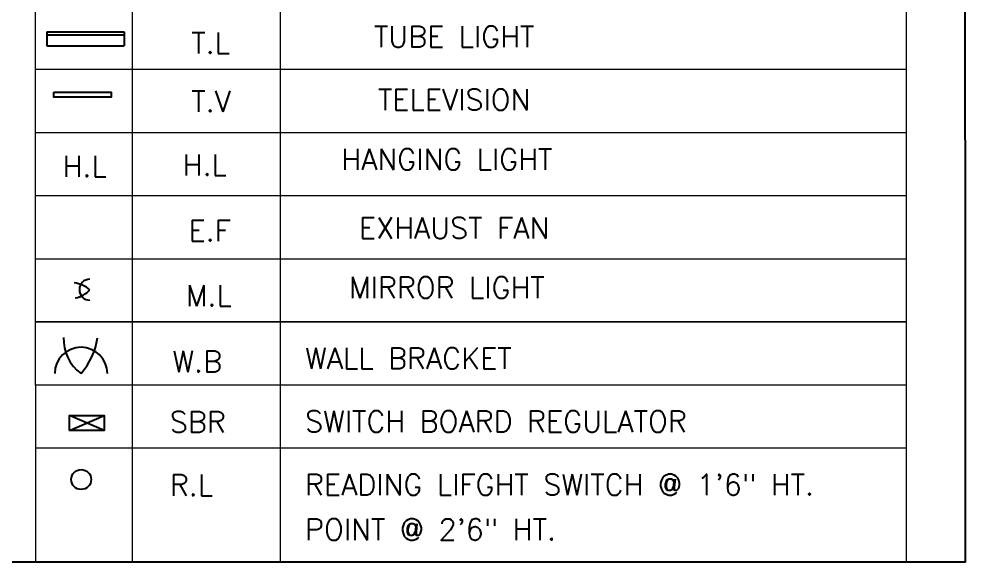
# Model space of a CAD drawing. Header units: inches. Extents: x 1182429 to 1211915, y -922309 to -906718.
# Drawn here: x 1197042 to 1197800, y -908072 to -907636 of the extents above; entities that cross this region are included whole.
import ezdxf

# ---------------------------------------------------------------- set-up
doc = ezdxf.new("R2010")
doc.units = ezdxf.units.IN
doc.header["$LTSCALE"] = 6
for name, color, linetype in [('DIM', 7, 'Continuous'), ('line', 251, 'Continuous'), ('SET BACK LINE', 7, 'Continuous'), ('TEXT', 250, 'Continuous'), ('trees', 5, 'Continuous')]:
    doc.layers.add(name, color=color, linetype=linetype)
doc.styles.add('ROMANS', font='romans.shx')

# ---------------------------------------------------------------- blocks, each defined once
blk = doc.blocks.new('H')
at = {"layer": 'line', "color": 6, "linetype": 'Continuous'}
for p, q in [((112157.8776681296, 24834.36577829644), (111902.0026227161, 24944.10738101126)), ((111902.0026227161, 24834.36577829644), (112157.8776681296, 24944.10738101126))]:
    blk.add_line(p, q, dxfattribs=at)
blk.add_lwpolyline([(111902.0026227161, 24834.36577829644), (111902.0026227161, 24944.10738101127), (112157.8776681296, 24944.10738101127), (112157.8776681296, 24834.36577829644)], close=True, dxfattribs=at)
blk = doc.blocks.new('FDGSFG')
at = {"color": 151}
blk.add_line((57870.36118333093, -39819.39994108603), (57906.22381239759, -39819.39994108603), dxfattribs=at)
at = {"layer": 'DIM', "color": 7, "linetype": 'Continuous', "lineweight": 18, "ltscale": 4}
for p, q in [((57865.21604085404, -39976.58581260268), (57865.21604085388, -39312.54336729352)), ((57909.93800385393, -39312.54336729352), (57909.93800385392, -40058.37621219793)), ((57978.49783162267, -39312.54336729352), (57978.49783162267, -40058.37621219793)), ((58268.53405166892, -39312.54336729352), (58268.53405166892, -39976.58581260268)), ((57865.21604085404, -39830.2230246027), (58268.53405166892, -39830.2230246027)), ((57865.21604085404, -39859.49558220273), (58268.53405166892, -39859.49558220273)), ((57865.21604085404, -39888.7681398027), (58268.53405166892, -39888.7681398027)), ((57865.21604085404, -39918.04069740271), (58268.53405166892, -39918.04069740271)), ((58268.53405166892, -39947.31325500271), (57865.21604085404, -39947.31325500271)), ((57865.21604085404, -39947.31325500271), (58268.53405166892, -39947.31325500271)), ((57865.21604085404, -39976.58581260268), (57865.21604085404, -40005.85837020272)), ((58268.53405166892, -39976.58581260268), (57865.21604085404, -39976.58581260268)), ((58268.53405166892, -39976.58581260268), (58268.53405166892, -40005.85837020272)), ((58268.53405166892, -40005.85837020272), (57865.21604085404, -40005.85837020272)), ((57865.21604085404, -40005.85837020272), (57865.21604085404, -40058.6452193775)), ((58268.53405166892, -40005.85837020272), (58268.53405166892, -40058.6452193775))]:
    blk.add_line(p, q, dxfattribs=at)
at = {"layer": 'line', "color": 151, "linetype": 'Continuous'}
for p, q in [((57870.36118333093, -39812.98225451995), (57870.36118333093, -39819.39994108603)), ((57870.36118333093, -39812.98225451995), (57906.22381239759, -39812.98225451995)), ((57870.36118333093, -39814.32745407383), (57906.22381239759, -39814.32745407383)), ((57906.22381239759, -39812.98225451995), (57906.22381239759, -39819.39994108603))]:
    blk.add_line(p, q, dxfattribs=at)
at = {"layer": 'line', "color": 7}
blk.add_lwpolyline([(57842.61317484731, -39275.8615545038), (58295.58567482261, -39275.8615545038), (58295.86973726413, -40058.6452193775), (57842.89723728882, -40058.6452193775)], close=True, dxfattribs=at)
at = {"layer": 'line', "color": 7, "linetype": 'Continuous'}
blk.add_circle((57886.32688362682, -40020.38724583761), 4.618906302411284, dxfattribs=at)
at = {"layer": 'line', "color": 74, "linetype": 'Continuous'}
for centre, radius, start, end in [((57881.70955626597, -39942.39798648873), 13.19399433705444, 49.18783980017923, 83.94616674445865), ((57890.33290358398, -39932.41202796698), 4.872226541223877, 90, 270), ((57881.48776177376, -39924.67813158269), 11.74945475012443, 280.276698874311, 318.8346362516124)]:
    blk.add_arc(centre, radius, start, end, dxfattribs=at)
at = {"layer": 'line', "color": 1, "linetype": 'Continuous'}
for centre, radius, start, end in [((57897.75576514925, -39955.39329787019), 19.60446316774786, 177.3879603556127, 234.0932426696854), ((57861.29348075527, -39949.7140052161), 32.98498584268889, 319.1878397990463, 351.3075587348269), ((57886.25837705962, -39971.27237351135), 12.18056635305969, 0, 180)]:
    blk.add_arc(centre, radius, start, end, dxfattribs=at)
at = {"layer": 'SET BACK LINE', "color": 0, "lineweight": 25, "ltscale": 0.2}
blk.add_lwpolyline([(57873.56791622251, -39840.91804174585), (57900.23014855096, -39840.91804174585), (57900.23014855096, -39843.10687747371), (57873.56791622251, -39843.10687747371)], close=True, dxfattribs=at)
at = {"color": 5, "linetype": 'Continuous', "xscale": 0.06317999999737367, "yscale": 0.06317999999737367, "zscale": 0.06317999999737367}
blk.add_blockref('H', (50810.88868418614, -41566.74746454963), dxfattribs=at)
at = {"layer": 'TEXT', "color": 7, "linetype": 'Continuous', "lineweight": 13, "style": 'ROMANS'}
for s, p in [('T.L', (57937.28028001602, -39823.00881513343)), ('T.V', (57937.28028001602, -39850.04265871623)), ('H.L', (57877.71613330248, -39880.16950175273)), ('H.L', (57933.34184696554, -39879.45709478379)), ('E.F', (57936.04089421703, -39909.97575693554)), ('M.L', (57934.80150841803, -39940.0990455334)), ('WALL BRACKET', (57990.03694451358, -39969.09066857932)), ('W.B', (57928.60458708567, -39970.57248853808)), ('SBR', (57927.36519362372, -39998.60655633553)), ('SWITCH BOARD REGULATOR', (57990.03694451358, -39998.36322617929)), ('R.L', (57927.36519362372, -40027.87911393552)), ('READING LIFGHT SWITCH @ 1\'6" HT.', (57990.03694451358, -40027.63578377933)), ('POINT @ 2\'6" HT.', (57990.03694451358, -40048.42095777678))]:
    blk.add_text(s, height=9.757519200000003, dxfattribs=at).set_placement(p)
at = {"layer": 'TEXT', "color": 7, "linetype": 'Continuous', "lineweight": 13, "char_height": 9.757519200000003, "attachment_point": 5, "style": 'ROMANS'}
for s, insert in [(' TUBE LIGHT', (58055.77823012352, -39815.12514686934)), (' TELEVISION', (58055.77823012352, -39844.39770446931)), ('HANGING LIGHT ', (58055.77823012352, -39872.04400886929)), ('MIRROR LIGHT', (58055.77823012352, -39931.40225066928))]:
    blk.add_mtext(s, dxfattribs=dict(at, insert=insert))
at = {"layer": 'TEXT', "color": 7, "linetype": 'Continuous', "lineweight": 13, "insert": (58055.77823012352, -39903.7559462693), "char_height": 9.757519200000003, "width": 211.0716249844118, "attachment_point": 5, "style": 'ROMANS'}
blk.add_mtext(' EXHAUST FAN', dxfattribs=at)

msp = doc.modelspace()

# ---------------------------------------------------------------- block references
at = {"layer": 'trees', "color": 2, "lineweight": 70, "xscale": 1.728876131292549, "yscale": 1.728876131292549, "zscale": 1.728876131292549}
msp.add_blockref('FDGSFG', (1097013.754193381, -838815.1593545517), dxfattribs=at)

doc.saveas('drawing.dxf')
